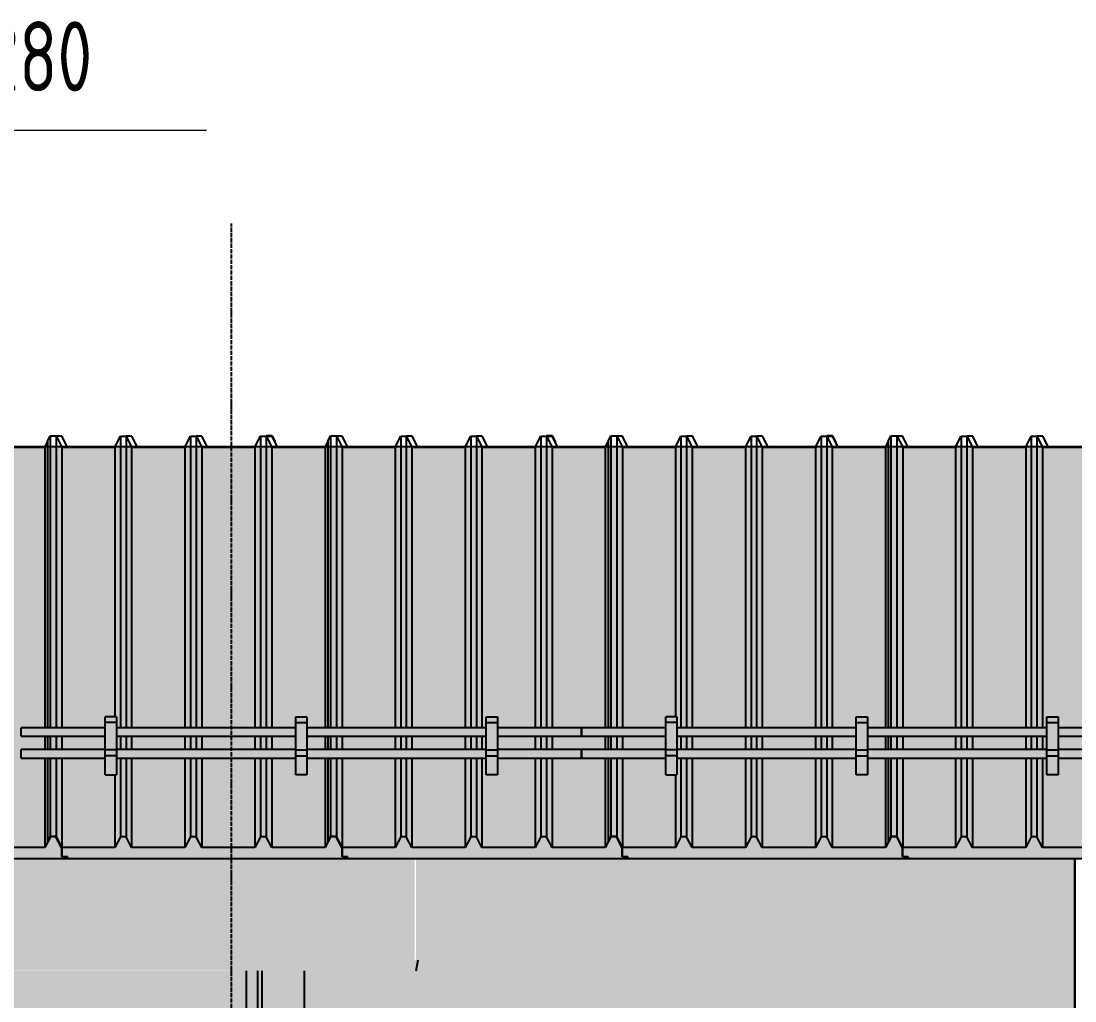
# Model space of a CAD drawing. Header units: millimetres. Extents: x 2162 to 93478, y -2737 to 52379.
# Drawn here: x 50695 to 54455, y 34100 to 37597 of the extents above; entities that cross this region are included whole.
import ezdxf

# ---------------------------------------------------------------- set-up
doc = ezdxf.new("R2010")
doc.units = ezdxf.units.MM
doc.linetypes.add('Штрихпунктир 15 х 2 х 2 мм', pattern=[19, 15, -2, 0, -2])
doc.linetypes.add('Штрихпунктирная', pattern=[30, 25, -2.25, 0.5, -2.25])
doc.layers.add('Axes', color=40, linetype='Штрихпунктирная')
doc.layers.add('Level', color=7, linetype='Continuous', lineweight=9)
doc.styles.add('GOST Common', font='gost.shx', dxfattribs={"width": 0.9, "height": 300})

# ---------------------------------------------------------------- blocks, each defined once
blk = doc.blocks.new('Level 2')
at = {"color": 0}
for p, q in [((-4860, 500), (-3360, 500)), ((-4860, 0), (-4860, 500)), ((-4860, 0), (-5072.1, 212.1)), ((-4860, 0), (-4647.9, 212.1)), ((-6360, 0), (-4360, 0))]:
    blk.add_line(p, q, dxfattribs=at)

msp = doc.modelspace()

# ---------------------------------------------------------------- hatches: boundary and pattern name
at = {"true_color": 0x61993b}
h = msp.add_hatch(color=85, dxfattribs=at)
h.dxf.hatch_style = 1
h.paths.add_polyline_path([(60889.8, 36076.1), (48766.3, 36076.1), (48766.3, 34610.8), (60889.8, 34610.8)])
at = {"true_color": 0xecece7}
h = msp.add_hatch(color=254, dxfattribs=at)
h.dxf.hatch_style = 1
h.paths.add_polyline_path([(54230.5, 33667.6), (54230.5, 31427.7), (54310.5, 31427.7), (54310.5, 33667.6), (54455.4, 33667.6), (54455.4, 34607.7), (51445.5, 34607.7), (51445.5, 33667.6), (51555, 33667.6), (52284.3, 33667.6), (52284.3, 33759.2), (52364.3, 33759.2), (52364.3, 33667.6)])
h.paths.add_polyline_path([(52088.8, 33805.9), (53228.8, 34048.2), (53228.6, 34049.2), (52088.6, 33806.9)], flags=16)
h.paths.add_polyline_path([(53245.4, 33970), (53246.8, 33976.3), (53253.6, 34008.3), (53258.3, 34030.3), (53258.3, 34030.7), (53262.3, 34049.2), (54402.3, 33806.9), (54398.3, 33788.4), (54398.3, 33788), (54393.6, 33766), (54386.8, 33734), (54385.4, 33727.7)], flags=16)
h.paths.add_polyline_path([(48362.6, 34246.7), (48362.6, 34657.6), (48382.6, 34696.7), (48402.6, 34696.7), (48422.6, 34657.6), (48612.6, 34657.6), (48622.4, 34676.7), (48622.4, 34679.1), (48631.9, 34697.7), (48653.4, 34697.7), (48673.9, 34657.6), (48862.6, 34657.6), (48882.6, 34696.7), (48902.6, 34696.7), (48922.6, 34657.6), (49112.6, 34657.6), (49132.6, 34696.7), (49152.6, 34696.7), (49172.6, 34657.6), (49362.6, 34657.6), (49382.6, 34696.7), (49402.6, 34696.7), (49422.6, 34657.6), (49612.6, 34657.6), (49612.6, 34246.7), (49632.6, 34285.8), (49632.6, 34697.7), (49653.4, 34697.7), (49673.9, 34657.6), (49862.6, 34657.6), (49882.6, 34696.7), (49902.6, 34696.7), (49922.6, 34657.6), (50112.6, 34657.6), (50132.6, 34696.7), (50152.6, 34696.7), (50172.6, 34657.6), (50362.6, 34657.6), (50382.6, 34696.7), (50402.6, 34696.7), (50422.6, 34657.6), (50612.6, 34657.6), (50612.6, 34246.7), (50623.4, 34267.8), (50622.4, 34268.3), (50632.6, 34288.3), (50632.6, 34697.7), (50653.4, 34697.7), (50673.9, 34657.6), (50862.6, 34657.6), (50882.6, 34696.7), (50902.6, 34696.7), (50922.6, 34657.6), (51112.6, 34657.6), (51132.6, 34696.7), (51152.6, 34696.7), (51172.6, 34657.6), (51362.6, 34657.6), (51382.6, 34696.7), (51402.6, 34696.7), (51422.6, 34657.6), (51612.6, 34657.6), (51632.6, 34696.7), (51652.6, 34696.7), (51672.6, 34657.6), (51862.6, 34657.6), (51882.6, 34696.7), (51902.6, 34696.7), (51922.6, 34657.6), (52043.9, 34657.6), (52063.9, 34699.2), (52083.9, 34699.2), (52103.9, 34657.6), (52103.9, 34250.6), (52105.9, 34246.7), (51922.6, 34246.7), (51902.6, 34285.8), (51882.6, 34285.8), (51862.6, 34246.7), (51672.6, 34246.7), (51652.6, 34285.8), (51632.6, 34285.8), (51612.6, 34246.7), (51422.6, 34246.7), (51402.6, 34285.8), (51382.6, 34285.8), (51362.6, 34246.7), (51172.6, 34246.7), (51152.6, 34285.8), (51132.6, 34285.8), (51112.6, 34246.7), (50922.6, 34246.7), (50902.6, 34285.8), (50882.6, 34285.8), (50862.6, 34246.7), (50673, 34246.7), (50673.4, 34245.9), (50673.4, 34245.2), (50652.6, 34285.8), (50632.6, 34285.8), (50612.6, 34246.7), (50422.6, 34246.7), (50402.6, 34285.8), (50382.6, 34285.8), (50362.6, 34246.7), (50172.6, 34246.7), (50152.6, 34285.8), (50132.6, 34285.8), (50112.6, 34246.7), (49922.6, 34246.7), (49902.6, 34285.8), (49882.6, 34285.8), (49862.6, 34246.7), (49672.6, 34246.7), (49652.6, 34285.8), (49632.6, 34285.8), (49612.6, 34246.7), (49422.6, 34246.7), (49402.6, 34285.8), (49382.6, 34285.8), (49362.6, 34246.7), (49172.6, 34246.7), (49152.6, 34285.8), (49132.6, 34285.8), (49112.6, 34246.7), (48922.6, 34246.7), (48902.6, 34285.8), (48882.6, 34285.8), (48862.6, 34246.7), (48672.6, 34246.7), (48652.6, 34285.8), (48632.6, 34285.8), (48612.6, 34246.7), (48422.6, 34246.7), (48402.6, 34285.8), (48382.6, 34285.8)])
h.paths.add_polyline_path([(52063.6, 34287.5), (52063.5, 34287.3), (52063.9, 34287.3), (52063.9, 34287.5)], flags=0)
h.paths.add_polyline_path([(52063.1, 34288.3), (52053.7, 34269.8), (52043.9, 34248.2), (52063.9, 34287.3)], flags=16)
at = {"true_color": 0x61993b}
h = msp.add_hatch(color=85, dxfattribs=at)
h.dxf.hatch_style = 1
h.paths.add_polyline_path([(52100, 34607.7), (48364.1, 34607.7), (48364.1, 34208.5), (52100, 34208.5)])
at = {"true_color": 0xecece7}
h = msp.add_hatch(color=254, dxfattribs=at)
h.dxf.hatch_style = 1
h.paths.add_polyline_path([(54455.4, 34607.7), (52103.9, 34607.7), (52103.9, 34250.6), (52105.9, 34246.7), (52112.6, 34246.7), (52104.6, 34207.6), (51705, 34207.6), (51705, 33667.6), (52284.3, 33667.6), (52284.3, 33765.7), (52105.4, 33727.7), (52104.2, 33733.5), (52097.4, 33765.3), (52088.6, 33806.9), (53228.6, 34049.2), (53237.4, 34007.6), (53245.4, 33970), (54385.4, 33727.7), (54386.8, 33734), (54393.6, 33766), (53253.6, 34008.3), (53258.3, 34030.3), (53258.3, 34030.7), (53262.3, 34049.2), (54402.3, 33806.9), (54398.3, 33788.4), (54398.3, 33788), (54393.6, 33766), (54386.8, 33734), (54385.4, 33727.7), (54310.5, 33743.6), (54310.5, 33667.6), (54455.4, 33667.6)])
h.paths.add_polyline_path([(52284.3, 33667.6), (51705, 33667.6), (51705, 32467.6), (51954.5, 32467.6), (51954.5, 32567.7), (51956.3, 32567.7), (51961.3, 32572.7, -0.414214), (51959.5, 32574.5), (51959.5, 32577.7), (52009.5, 32577.7), (52009.5, 32527.7), (52009, 32467.6), (52284.3, 32467.6)])
h.paths.add_polyline_path([(52284.3, 32467.6), (52004.5, 32467.6), (52004.5, 31977.7), (52005.1, 31953.9, 0.416307), (52006.3, 31952.7), (52004.5, 31952.7), (52004.5, 31527.7), (52008.5, 31527.7), (52008.5, 31427.7), (52284.3, 31427.7)])
h.paths.add_polyline_path([(51954.5, 32467.6), (51705, 32467.6), (51705, 31427.7), (51954.5, 31427.7)])
h.paths.add_polyline_path([(54230.5, 33667.6), (52364.3, 33667.6), (52364.3, 32467.6), (52540.5, 32467.6), (52540.5, 33552.7), (53970.5, 33552.7), (53970.5, 32467.6), (54230.5, 32467.6)])
h.paths.add_polyline_path([(54455.4, 33667.6), (54310.5, 33667.6), (54310.5, 32467.6), (54455.4, 32467.6)])
h.paths.add_polyline_path([(54455.4, 32467.6), (54310.5, 32467.6), (54310.5, 31427.7), (54455.4, 31427.7)])
h.paths.add_polyline_path([(54230.5, 32467.6), (53970.5, 32467.6), (53970.5, 31427.7), (54230.5, 31427.7)])
h.paths.add_polyline_path([(52540.5, 32467.6), (52364.3, 32467.6), (52364.3, 31427.7), (52540.5, 31427.7)])
h = msp.add_hatch(color=254, dxfattribs=at)
h.dxf.hatch_style = 1
h.paths.add_polyline_path([(51445.5, 34207.6), (50860.9, 34207.6), (49860.9, 34207.6), (48860.9, 34207.6), (48568, 34207.6), (48568, 33667.6), (49490.1, 33667.6), (49490.1, 33667.7), (50390.1, 33667.7), (51445.5, 33667.6)])
h.paths.add_polyline_path([(51500, 34207.6), (51445.5, 34207.6), (51445.5, 33667.6), (51500, 33667.6)])
h.paths.add_polyline_path([(51445.5, 33667.6), (50390.1, 33667.6), (50390.1, 32467.6), (51445.5, 32467.6)])
h.paths.add_polyline_path([(51500, 33667.6), (51445.5, 33667.6), (51445.5, 32467.6), (51500, 32467.6)])
h.paths.add_polyline_path([(49490.1, 33667.6), (48631.6, 33667.6), (48568, 33667.6), (48568, 32467.6), (49490.1, 32467.6)])
h.paths.add_polyline_path([(51445.5, 32467.6), (48568, 32467.6), (48568, 31427.7), (51445.5, 31427.7)])
h.paths.add_polyline_path([(51500, 32467.6), (51445.5, 32467.6), (51445.5, 31427.7), (51500, 31427.7)])
h.paths.add_polyline_path([(51500, 31427.7), (51445.5, 31427.7), (51445.5, 31267.7), (51500, 31267.7)])
h.paths.add_polyline_path([(51445.5, 31427.7), (48568, 31427.7), (48568, 31267.7), (51445.5, 31267.7)])
at = {"true_color": 0x61993b}
h = msp.add_hatch(color=85, dxfattribs=at)
h.dxf.hatch_style = 1
h.paths.add_polyline_path([(51705, 34207.7), (51500, 34207.7), (51500, 31267.7), (51705, 31267.7)])

# ---------------------------------------------------------------- linework, layer by layer
for p, q in [((50789.6, 36097.8), (50799, 36116.3)), ((50789.6, 36097.8), (50789.6, 35074.5)), ((50799, 36116.3), (50820.5, 36116.3)), ((50799, 36116.3), (50799, 35074.5)), ((50820.5, 36116.3), (50841, 36076.2)), ((50820.5, 36116.3), (50820.5, 35074.5)), ((50840.8, 36115.4), (50821, 36115.4)), ((50860.8, 36076.2), (50840.8, 36115.4)), ((51029.8, 36076.2), (51049.8, 36115.4)), ((51049.8, 36115.4), (51069.8, 36115.4)), ((51049.8, 36115.4), (51049.8, 35074.8)), ((51069.8, 36115.4), (51089.8, 36076.2)), ((51069.8, 36115.4), (51069.8, 35074.8)), ((51090.8, 36115.4), (51070.8, 36115.4)), ((51110.8, 36076.2), (51090.8, 36115.4)), ((51279.8, 36076.2), (51299.8, 36115.4)), ((51299.8, 36115.4), (51319.8, 36115.4)), ((51299.8, 36115.4), (51299.8, 35074.5)), ((51319.8, 36115.4), (51339.8, 36076.2)), ((51319.8, 36115.4), (51319.8, 35074.5)), ((51340.8, 36115.4), (51320.8, 36115.4)), ((51360.8, 36076.2), (51340.8, 36115.4)), ((51529.8, 36076.2), (51549.8, 36115.4)), ((51549.8, 36115.4), (51569.8, 36115.4)), ((51549.8, 36115.4), (51549.8, 35074.7)), ((51569.8, 36115.4), (51589.8, 36076.2)), ((51569.8, 36115.4), (51569.8, 35074.7)), ((51591.5, 36116.3), (51570, 36116.3)), ((51570.5, 36115.6), (51591, 36115.6)), ((51590.8, 36115.4), (51570.8, 36115.4)), ((51610.8, 36076.2), (51590.8, 36115.4)), ((51591, 36115.6), (51600.3, 36097.5)), ((51601, 36097.8), (51591.5, 36116.3)), ((51600.3, 36097.5), (51601, 36097.8)), ((51601, 36097.8), (51601, 36095.4)), ((51789.6, 36097.8), (51799, 36116.3)), ((51789.6, 36097.8), (51789.6, 35074.8)), ((51799, 36116.3), (51820.5, 36116.3)), ((51799, 36116.3), (51799, 35074.8)), ((51820.5, 36116.3), (51841, 36076.2)), ((51820.5, 36116.3), (51820.5, 35074.8)), ((51840.8, 36115.4), (51821, 36115.4)), ((51860.8, 36076.2), (51840.8, 36115.4)), ((52029.8, 36076.2), (52049.8, 36115.4)), ((52049.8, 36115.4), (52069.8, 36115.4)), ((52049.8, 36115.4), (52049.8, 35074.5)), ((52069.8, 36115.4), (52089.8, 36076.2)), ((52069.8, 36115.4), (52069.8, 35074.5)), ((52090.8, 36115.4), (52070.8, 36115.4)), ((52110.8, 36076.2), (52090.8, 36115.4)), ((52279.8, 36076.2), (52299.8, 36115.4)), ((52299.8, 36115.4), (52319.8, 36115.4)), ((52299.8, 36115.4), (52299.8, 35074.8)), ((52319.8, 36115.4), (52339.8, 36076.2)), ((52319.8, 36115.4), (52319.8, 35074.8)), ((52340.8, 36115.4), (52320.8, 36115.4)), ((52360.8, 36076.2), (52340.8, 36115.4)), ((52529.8, 36076.2), (52549.8, 36115.4)), ((52549.8, 36115.4), (52569.8, 36115.4)), ((52549.8, 36115.4), (52549.8, 35074.5)), ((52569.8, 36115.4), (52589.8, 36076.2)), ((52569.8, 36115.4), (52569.8, 35074.5)), ((52591.5, 36116.3), (52570, 36116.3)), ((52570.5, 36115.6), (52591, 36115.6)), ((52590.8, 36115.4), (52570.8, 36115.4)), ((52610.8, 36076.2), (52590.8, 36115.4)), ((52591, 36115.6), (52600.3, 36097.5)), ((52601, 36097.8), (52591.5, 36116.3)), ((52600.3, 36097.5), (52601, 36097.8)), ((52601, 36097.8), (52601, 36095.4)), ((52789.6, 36097.8), (52799, 36116.3)), ((52789.6, 36097.8), (52789.6, 35074.5)), ((52799, 36116.3), (52820.5, 36116.3)), ((52799, 36116.3), (52799, 35074.5)), ((52820.5, 36116.3), (52841, 36076.2)), ((52820.5, 36116.3), (52820.5, 35074.5)), ((52840.8, 36115.4), (52821, 36115.4)), ((52860.8, 36076.2), (52840.8, 36115.4)), ((53029.8, 36076.2), (53049.8, 36115.4)), ((53049.8, 36115.4), (53069.8, 36115.4)), ((53049.8, 36115.4), (53049.8, 35074.8)), ((53069.8, 36115.4), (53089.8, 36076.2)), ((53069.8, 36115.4), (53069.8, 35074.8)), ((53090.8, 36115.4), (53070.8, 36115.4)), ((53110.8, 36076.2), (53090.8, 36115.4)), ((53279.8, 36076.2), (53299.8, 36115.4)), ((53299.8, 36115.4), (53319.8, 36115.4)), ((53299.8, 36115.4), (53299.8, 35074.5)), ((53319.8, 36115.4), (53339.8, 36076.2)), ((53319.8, 36115.4), (53319.8, 35074.5)), ((53340.8, 36115.4), (53320.8, 36115.4)), ((53360.8, 36076.2), (53340.8, 36115.4)), ((53529.8, 36076.2), (53549.8, 36115.4)), ((53549.8, 36115.4), (53569.8, 36115.4)), ((53549.8, 36115.4), (53549.8, 35074.7)), ((53569.8, 36115.4), (53589.8, 36076.2)), ((53569.8, 36115.4), (53569.8, 35074.7)), ((53591.5, 36116.3), (53570, 36116.3)), ((53570.5, 36115.6), (53591, 36115.6)), ((53590.8, 36115.4), (53570.8, 36115.4)), ((53610.8, 36076.2), (53590.8, 36115.4)), ((53591, 36115.6), (53600.3, 36097.5)), ((53601, 36097.8), (53591.5, 36116.3)), ((53600.3, 36097.5), (53601, 36097.8)), ((53601, 36097.8), (53601, 36095.4)), ((53789.6, 36097.8), (53799, 36116.3)), ((53789.6, 36097.8), (53789.6, 35074.8)), ((53799, 36116.3), (53820.5, 36116.3)), ((53799, 36116.3), (53799, 35074.8)), ((53820.5, 36116.3), (53841, 36076.2)), ((53820.5, 36116.3), (53820.5, 35074.8)), ((53840.8, 36115.4), (53821, 36115.4)), ((53860.8, 36076.2), (53840.8, 36115.4)), ((54029.8, 36076.2), (54049.8, 36115.4)), ((54049.8, 36115.4), (54069.8, 36115.4)), ((54049.8, 36115.4), (54049.8, 35074.5)), ((54069.8, 36115.4), (54089.8, 36076.2)), ((54069.8, 36115.4), (54069.8, 35074.5)), ((54090.8, 36115.4), (54070.8, 36115.4)), ((54110.8, 36076.2), (54090.8, 36115.4)), ((54279.8, 36076.2), (54299.8, 36115.4)), ((54299.8, 36115.4), (54319.8, 36115.4)), ((54299.8, 36115.4), (54299.8, 35074.8)), ((54319.8, 36115.4), (54339.8, 36076.2)), ((54319.8, 36115.4), (54319.8, 35074.8)), ((54340.8, 36115.4), (54320.8, 36115.4)), ((54360.8, 36076.2), (54340.8, 36115.4)), ((57150.9, 36077.7), (50450.9, 36077.7)), ((50589.8, 36076.2), (50779.8, 36076.2)), ((50779.8, 36076.2), (50789.6, 36095.4)), ((50779.8, 36076.2), (50779.8, 35074.5)), ((50841, 36076.2), (51029.8, 36076.2)), ((50841, 36076.2), (50841, 35074.5)), ((51029.8, 36076.2), (51029.8, 35114.2)), ((51089.8, 36076.2), (51279.8, 36076.2)), ((51089.8, 36076.2), (51089.8, 35074.8)), ((51279.8, 36076.2), (51279.8, 35074.5)), ((51339.8, 36076.2), (51529.8, 36076.2)), ((51339.8, 36076.2), (51339.8, 35074.5)), ((51529.8, 36076.2), (51529.8, 35074.7)), ((51589.8, 36076.2), (51779.8, 36076.2)), ((51589.8, 36076.2), (51589.8, 35074.8)), ((51779.8, 36076.2), (51789.6, 36095.4)), ((51779.8, 36076.2), (51779.8, 35074.8)), ((51841, 36076.2), (52029.8, 36076.2)), ((51841, 36076.2), (51841, 35074.8)), ((52029.8, 36076.2), (52029.8, 35074.5)), ((52089.8, 36076.2), (52279.8, 36076.2)), ((52089.8, 36076.2), (52089.8, 35074.5)), ((52279.8, 36076.2), (52279.8, 35074.8)), ((52339.8, 36076.2), (52529.8, 36076.2)), ((52339.8, 36076.2), (52339.8, 35074.8)), ((52529.8, 36076.2), (52529.8, 35074.5)), ((52589.8, 36076.2), (52779.8, 36076.2)), ((52589.8, 36076.2), (52589.8, 35074.5)), ((52779.8, 36076.2), (52789.6, 36095.4)), ((52779.8, 36076.2), (52779.8, 35074.5)), ((52841, 36076.2), (53029.8, 36076.2)), ((52841, 36076.2), (52841, 35074.5)), ((53029.8, 36076.2), (53029.8, 35114.2)), ((53089.8, 36076.2), (53279.8, 36076.2)), ((53089.8, 36076.2), (53089.8, 35074.8)), ((53279.8, 36076.2), (53279.8, 35074.5)), ((53339.8, 36076.2), (53529.8, 36076.2)), ((53339.8, 36076.2), (53339.8, 35074.5)), ((53529.8, 36076.2), (53529.8, 35074.7)), ((53589.8, 36076.2), (53779.8, 36076.2)), ((53589.8, 36076.2), (53589.8, 35074.8)), ((53779.8, 36076.2), (53789.6, 36095.4)), ((53779.8, 36076.2), (53779.8, 35074.8)), ((53841, 36076.2), (54029.8, 36076.2)), ((53841, 36076.2), (53841, 35074.8)), ((54029.8, 36076.2), (54029.8, 35074.5)), ((54089.8, 36076.2), (54279.8, 36076.2)), ((54089.8, 36076.2), (54089.8, 35074.5)), ((54279.8, 36076.2), (54279.8, 35074.8)), ((54339.8, 36076.2), (54529.8, 36076.2)), ((54339.8, 36076.2), (54339.8, 35074.8)), ((51035.3, 35093.4), (50995.3, 35093.4)), ((51675.3, 35093.4), (51715.3, 35093.4)), ((52355.3, 35093.4), (52395.3, 35093.4)), ((53035.3, 35093.4), (52995.3, 35093.4)), ((53675.3, 35093.4), (53715.3, 35093.4)), ((54355.3, 35093.4), (54395.3, 35093.4)), ((50695.3, 35074.8), (50695.3, 35074.8)), ((50779.8, 35044.8), (50779.8, 34996.2)), ((50789.6, 35044.8), (50789.6, 34996.2)), ((50799, 35044.8), (50799, 34996.2)), ((50820.5, 35044.8), (50820.5, 34996.2)), ((50841, 35044.8), (50841, 34996.2)), ((51049.8, 35044.9), (51049.8, 34996.5)), ((51069.8, 35044.9), (51069.8, 34996.5)), ((51089.8, 35044.9), (51089.8, 34996.5)), ((51279.8, 35044.8), (51279.8, 34996.2)), ((51299.8, 35044.8), (51299.8, 34996.2)), ((51319.8, 35044.8), (51319.8, 34996.2)), ((51339.8, 35044.8), (51339.8, 34996.2)), ((51529.8, 35044.8), (51529.8, 34996.5)), ((51549.8, 35044.8), (51549.8, 34996.5)), ((51569.8, 35044.8), (51569.8, 34996.5)), ((51589.8, 35044.8), (51589.8, 34996.5)), ((51779.8, 35044.9), (51779.8, 34996.5)), ((51789.6, 35044.9), (51789.6, 34996.5)), ((51799, 35044.9), (51799, 34996.5)), ((51820.5, 35045), (51820.5, 34996.5)), ((51841, 35045), (51841, 34996.5)), ((52029.8, 35044.8), (52029.8, 34996.2)), ((52049.8, 35044.8), (52049.8, 34996.2)), ((52069.8, 35044.8), (52069.8, 34996.2)), ((52089.8, 35044.8), (52089.8, 34996.2)), ((52279.8, 35044.8), (52279.8, 34996.5)), ((52299.8, 35044.8), (52299.8, 34996.5)), ((52319.8, 35044.8), (52319.8, 34996.5)), ((52339.8, 35044.8), (52339.8, 34996.5)), ((52529.8, 35044.8), (52529.8, 34996.2)), ((52549.8, 35044.8), (52549.8, 34996.2)), ((52569.8, 35044.8), (52569.8, 34996.2)), ((52589.8, 35044.8), (52589.8, 34996.2)), ((52695.3, 35074.8), (52695.3, 35074.8)), ((52695.3, 35074.8), (52695.3, 35074.8)), ((52779.8, 35044.8), (52779.8, 34996.2)), ((52789.6, 35044.8), (52789.6, 34996.2)), ((52799, 35044.8), (52799, 34996.2)), ((52820.5, 35044.8), (52820.5, 34996.2)), ((52841, 35044.8), (52841, 34996.2)), ((53049.8, 35044.9), (53049.8, 34996.5)), ((53069.8, 35044.9), (53069.8, 34996.5)), ((53089.8, 35044.9), (53089.8, 34996.5)), ((53279.8, 35044.8), (53279.8, 34996.2)), ((53299.8, 35044.8), (53299.8, 34996.2)), ((53319.8, 35044.8), (53319.8, 34996.2)), ((53339.8, 35044.8), (53339.8, 34996.2)), ((53529.8, 35044.8), (53529.8, 34996.5)), ((53549.8, 35044.8), (53549.8, 34996.5)), ((53569.8, 35044.8), (53569.8, 34996.5)), ((53589.8, 35044.8), (53589.8, 34996.5)), ((53779.8, 35044.9), (53779.8, 34996.5)), ((53789.6, 35044.9), (53789.6, 34996.5)), ((53799, 35044.9), (53799, 34996.5)), ((53820.5, 35045), (53820.5, 34996.5)), ((53841, 35045), (53841, 34996.5)), ((54029.8, 35044.8), (54029.8, 34996.2)), ((54049.8, 35044.8), (54049.8, 34996.2)), ((54069.8, 35044.8), (54069.8, 34996.2)), ((54089.8, 35044.8), (54089.8, 34996.2)), ((54279.8, 35044.8), (54279.8, 34996.5)), ((54299.8, 35044.8), (54299.8, 34996.5)), ((54319.8, 35044.8), (54319.8, 34996.5)), ((54339.8, 35044.8), (54339.8, 34996.5)), ((50695.3, 34996.6), (50695.3, 34996.5)), ((51035.3, 34995.6), (50995.3, 34995.6)), ((51035.3, 34974.8), (50995.3, 34974.8)), ((51675.3, 34995.6), (51715.3, 34995.6)), ((51675.3, 34974.8), (51715.3, 34974.8)), ((52355.3, 34995.6), (52395.3, 34995.6)), ((52355.3, 34974.8), (52395.3, 34974.8)), ((52695.3, 34996.5), (52695.3, 34996.6)), ((52695.3, 34996.6), (52695.3, 34996.5)), ((53035.3, 34995.6), (52995.3, 34995.6)), ((53035.3, 34974.8), (52995.3, 34974.8)), ((53675.3, 34995.6), (53715.3, 34995.6)), ((53675.3, 34974.8), (53715.3, 34974.8)), ((54355.3, 34995.6), (54395.3, 34995.6)), ((54355.3, 34974.8), (54395.3, 34974.8)), ((50779.8, 34966.8), (50779.8, 34646.8)), ((50789.6, 34966.8), (50789.6, 34668.4)), ((50799, 34966.6), (50799, 34686.9)), ((50820.5, 34966.6), (50820.5, 34686.9)), ((50841, 34966.6), (50841, 34646.8)), ((51049.8, 34966.6), (51049.8, 34685.9)), ((51069.8, 34966.6), (51069.8, 34685.9)), ((51089.8, 34966.6), (51089.8, 34646.8)), ((51279.8, 34966.6), (51279.8, 34646.8)), ((51299.8, 34966.6), (51299.8, 34685.9)), ((51319.8, 34966.6), (51319.8, 34685.9)), ((51339.8, 34966.6), (51339.8, 34646.8)), ((51529.8, 34966.6), (51529.8, 34646.8)), ((51549.8, 34966.6), (51549.8, 34685.9)), ((51569.8, 34966.6), (51569.8, 34685.9)), ((51589.8, 34966.6), (51589.8, 34646.8)), ((51779.8, 34966.7), (51779.8, 34646.8)), ((51789.6, 34966.7), (51789.6, 34668.4)), ((51799, 34966.7), (51799, 34686.9)), ((51820.5, 34966.7), (51820.5, 34686.9)), ((51841, 34966.7), (51841, 34646.8)), ((52029.8, 34966.6), (52029.8, 34646.8)), ((52049.8, 34966.6), (52049.8, 34685.9)), ((52069.8, 34966.6), (52069.8, 34685.9)), ((52089.8, 34966.6), (52089.8, 34646.8)), ((52279.8, 34966.6), (52279.8, 34646.8)), ((52299.8, 34966.6), (52299.8, 34685.9)), ((52319.8, 34966.6), (52319.8, 34685.9)), ((52339.8, 34966.6), (52339.8, 34646.8)), ((52529.8, 34966.6), (52529.8, 34646.8)), ((52549.8, 34966.6), (52549.8, 34685.9)), ((52569.8, 34966.6), (52569.8, 34685.9)), ((52589.8, 34966.6), (52589.8, 34646.8)), ((52779.8, 34966.8), (52779.8, 34646.8)), ((52789.6, 34966.8), (52789.6, 34668.4)), ((52799, 34966.6), (52799, 34686.9)), ((52820.5, 34966.6), (52820.5, 34686.9)), ((52841, 34966.6), (52841, 34646.8)), ((53049.8, 34966.6), (53049.8, 34685.9)), ((53069.8, 34966.6), (53069.8, 34685.9)), ((53089.8, 34966.6), (53089.8, 34646.8)), ((53279.8, 34966.6), (53279.8, 34646.8)), ((53299.8, 34966.6), (53299.8, 34685.9)), ((53319.8, 34966.6), (53319.8, 34685.9)), ((53339.8, 34966.6), (53339.8, 34646.8)), ((53529.8, 34966.6), (53529.8, 34646.8)), ((53549.8, 34966.6), (53549.8, 34685.9)), ((53569.8, 34966.6), (53569.8, 34685.9)), ((53589.8, 34966.6), (53589.8, 34646.8)), ((53779.8, 34966.7), (53779.8, 34646.8)), ((53789.6, 34966.7), (53789.6, 34668.4)), ((53799, 34966.7), (53799, 34686.9)), ((53820.5, 34966.7), (53820.5, 34686.9)), ((53841, 34966.7), (53841, 34646.8)), ((54029.8, 34966.6), (54029.8, 34646.8)), ((54049.8, 34966.6), (54049.8, 34685.9)), ((54069.8, 34966.6), (54069.8, 34685.9)), ((54089.8, 34966.6), (54089.8, 34646.8)), ((54279.8, 34966.6), (54279.8, 34646.8)), ((54299.8, 34966.6), (54299.8, 34685.9)), ((54319.8, 34966.6), (54319.8, 34685.9)), ((54339.8, 34966.6), (54339.8, 34646.8)), ((51029.8, 34906.4), (51029.8, 34646.8)), ((53029.8, 34906.4), (53029.8, 34646.8)), ((50799.8, 34685.9), (50779.8, 34646.8)), ((50799, 34686.9), (50789.6, 34668.4)), ((50790.3, 34668), (50799.5, 34686.1)), ((50820.5, 34686.9), (50799, 34686.9)), ((50799.5, 34686.1), (50820, 34686.1)), ((50819.8, 34685.9), (50799.8, 34685.9)), ((50840.5, 34645.3), (50819.8, 34685.9)), ((50820, 34686.1), (50840.5, 34646)), ((50841, 34646.8), (50820.5, 34686.9)), ((51049.8, 34685.9), (51029.8, 34646.8)), ((51069.8, 34685.9), (51049.8, 34685.9)), ((51089.8, 34646.8), (51069.8, 34685.9)), ((51299.8, 34685.9), (51279.8, 34646.8)), ((51319.8, 34685.9), (51299.8, 34685.9)), ((51339.8, 34646.8), (51319.8, 34685.9)), ((51549.8, 34685.9), (51529.8, 34646.8)), ((51569.8, 34685.9), (51549.8, 34685.9)), ((51589.8, 34646.8), (51569.8, 34685.9)), ((51799.8, 34685.9), (51779.8, 34646.8)), ((51799, 34686.9), (51789.6, 34668.4)), ((51790.3, 34668), (51799.5, 34686.1)), ((51820.5, 34686.9), (51799, 34686.9)), ((51799.5, 34686.1), (51820, 34686.1)), ((51819.8, 34685.9), (51799.8, 34685.9)), ((51840.5, 34645.3), (51819.8, 34685.9)), ((51820, 34686.1), (51840.5, 34646)), ((51841, 34646.8), (51820.5, 34686.9)), ((52049.8, 34685.9), (52029.8, 34646.8)), ((52069.8, 34685.9), (52049.8, 34685.9)), ((52089.8, 34646.8), (52069.8, 34685.9)), ((52299.8, 34685.9), (52279.8, 34646.8)), ((52319.8, 34685.9), (52299.8, 34685.9)), ((52339.8, 34646.8), (52319.8, 34685.9)), ((52549.8, 34685.9), (52529.8, 34646.8)), ((52569.8, 34685.9), (52549.8, 34685.9)), ((52589.8, 34646.8), (52569.8, 34685.9)), ((52799.8, 34685.9), (52779.8, 34646.8)), ((52799, 34686.9), (52789.6, 34668.4)), ((52790.3, 34668), (52799.5, 34686.1)), ((52820.5, 34686.9), (52799, 34686.9)), ((52799.5, 34686.1), (52820, 34686.1)), ((52819.8, 34685.9), (52799.8, 34685.9)), ((52840.5, 34645.3), (52819.8, 34685.9)), ((52820, 34686.1), (52840.5, 34646)), ((52841, 34646.8), (52820.5, 34686.9)), ((53049.8, 34685.9), (53029.8, 34646.8)), ((53069.8, 34685.9), (53049.8, 34685.9)), ((53089.8, 34646.8), (53069.8, 34685.9)), ((53299.8, 34685.9), (53279.8, 34646.8)), ((53319.8, 34685.9), (53299.8, 34685.9)), ((53339.8, 34646.8), (53319.8, 34685.9)), ((53549.8, 34685.9), (53529.8, 34646.8)), ((53569.8, 34685.9), (53549.8, 34685.9)), ((53589.8, 34646.8), (53569.8, 34685.9)), ((53799.8, 34685.9), (53779.8, 34646.8)), ((53799, 34686.9), (53789.6, 34668.4)), ((53790.3, 34668), (53799.5, 34686.1)), ((53820.5, 34686.9), (53799, 34686.9)), ((53799.5, 34686.1), (53820, 34686.1)), ((53819.8, 34685.9), (53799.8, 34685.9)), ((53840.5, 34645.3), (53819.8, 34685.9)), ((53820, 34686.1), (53840.5, 34646)), ((53841, 34646.8), (53820.5, 34686.9)), ((54049.8, 34685.9), (54029.8, 34646.8)), ((54069.8, 34685.9), (54049.8, 34685.9)), ((54089.8, 34646.8), (54069.8, 34685.9)), ((54299.8, 34685.9), (54279.8, 34646.8)), ((54319.8, 34685.9), (54299.8, 34685.9)), ((54339.8, 34646.8), (54319.8, 34685.9)), ((50779.8, 34646.8), (50589.8, 34646.8)), ((50789.6, 34668.4), (50790.3, 34668)), ((50840.5, 34613.5), (50840.5, 34645.3)), ((50840.5, 34645.3), (50840.5, 34614)), ((51029.8, 34646.8), (50841, 34646.8)), ((51279.8, 34646.8), (51089.8, 34646.8)), ((51529.8, 34646.8), (51339.8, 34646.8)), ((51779.8, 34646.8), (51589.8, 34646.8)), ((51789.6, 34668.4), (51790.3, 34668)), ((51840.5, 34613.5), (51840.5, 34645.3)), ((51840.5, 34645.3), (51840.5, 34614)), ((52029.8, 34646.8), (51841, 34646.8)), ((52279.8, 34646.8), (52089.8, 34646.8)), ((52529.8, 34646.8), (52339.8, 34646.8)), ((52779.8, 34646.8), (52589.8, 34646.8)), ((52789.6, 34668.4), (52790.3, 34668)), ((52840.5, 34613.5), (52840.5, 34645.3)), ((52840.5, 34645.3), (52840.5, 34614)), ((53029.8, 34646.8), (52841, 34646.8)), ((53279.8, 34646.8), (53089.8, 34646.8)), ((53529.8, 34646.8), (53339.8, 34646.8)), ((53779.8, 34646.8), (53589.8, 34646.8)), ((53789.6, 34668.4), (53790.3, 34668)), ((53840.5, 34613.5), (53840.5, 34645.3)), ((53840.5, 34645.3), (53840.5, 34614)), ((54029.8, 34646.8), (53841, 34646.8)), ((54279.8, 34646.8), (54089.8, 34646.8)), ((54529.8, 34646.8), (54339.8, 34646.8)), ((49860.5, 34607.7), (50860.5, 34607.7)), ((50840.5, 34614), (50860.5, 34614)), ((50860.5, 34613.5), (50840.5, 34613.5)), ((50860.5, 34607.7), (50860.5, 34613.5)), ((50860.5, 34613.5), (50860.5, 34607.7)), ((50860.5, 34607.7), (51860.5, 34607.7)), ((51840.5, 34614), (51860.5, 34614)), ((51860.5, 34613.5), (51840.5, 34613.5)), ((51860.5, 34607.7), (51860.5, 34613.5)), ((51860.5, 34613.5), (51860.5, 34607.7)), ((51860.5, 34607.7), (52860.5, 34607.7)), ((52840.5, 34614), (52860.5, 34614)), ((52860.5, 34613.5), (52840.5, 34613.5)), ((52860.5, 34607.7), (52860.5, 34613.5)), ((52860.5, 34613.5), (52860.5, 34607.7)), ((52860.5, 34607.7), (53860.5, 34607.7)), ((53840.5, 34614), (53860.5, 34614)), ((53860.5, 34613.5), (53840.5, 34613.5)), ((53860.5, 34607.7), (53860.5, 34613.5)), ((53860.5, 34613.5), (53860.5, 34607.7)), ((53860.5, 34607.7), (54860.5, 34607.7)), ((54455.4, 34607.7), (54455.4, 33667.6)), ((54455.4, 33667.6), (54455.4, 34607.7)), ((52104.6, 34207.6), (52112.6, 34246.7)), ((51500, 31267.6), (51500, 34207.6)), ((51540, 31267.6), (51540, 34207.6)), ((51555, 31267.6), (51555, 34207.6)), ((51705, 34207.6), (51705, 31267.6))]:
    msp.add_line(p, q)
at = {"color": 0}
for p, q in [((50995.3, 35093.4), (50995.3, 35114.2)), ((51035.3, 35114.2), (50995.3, 35114.2)), ((50995.3, 34995.6), (50995.3, 35093.4)), ((51035.3, 35114.2), (51035.3, 35093.4)), ((51035.3, 35093.4), (51035.3, 34995.6)), ((51675.3, 35093.4), (51675.3, 35114.2)), ((51675.3, 35114.2), (51715.3, 35114.2)), ((51675.3, 34995.6), (51675.3, 35093.4)), ((51715.3, 35114.2), (51715.3, 35093.4)), ((51715.3, 35093.4), (51715.3, 34995.6)), ((52355.3, 35093.4), (52355.3, 35114.2)), ((52355.3, 35114.2), (52395.3, 35114.2)), ((52355.3, 34995.6), (52355.3, 35093.4)), ((52395.3, 35114.2), (52395.3, 35093.4)), ((52395.3, 35093.4), (52395.3, 34995.6)), ((52995.3, 35093.4), (52995.3, 35114.2)), ((53035.3, 35114.2), (52995.3, 35114.2)), ((52995.3, 34995.6), (52995.3, 35093.4)), ((53035.3, 35114.2), (53035.3, 35093.4)), ((53035.3, 35093.4), (53035.3, 34995.6)), ((53675.3, 35093.4), (53675.3, 35114.2)), ((53675.3, 35114.2), (53715.3, 35114.2)), ((53675.3, 34995.6), (53675.3, 35093.4)), ((53715.3, 35114.2), (53715.3, 35093.4)), ((53715.3, 35093.4), (53715.3, 34995.6)), ((54355.3, 35093.4), (54355.3, 35114.2)), ((54355.3, 35114.2), (54395.3, 35114.2)), ((54355.3, 34995.6), (54355.3, 35093.4)), ((54395.3, 35114.2), (54395.3, 35093.4)), ((54395.3, 35093.4), (54395.3, 34995.6)), ((50995.3, 35074.8), (50695.3, 35074.8)), ((50695.3, 35056.7), (50695.3, 35074.8)), ((50695.3, 35044.8), (50695.3, 35056.7)), ((50695.3, 35044.8), (50995.3, 35044.8)), ((51675.3, 35074.8), (51035.3, 35074.8)), ((51035.3, 35044.8), (51675.3, 35044.8)), ((52355.3, 35074.8), (51715.3, 35074.8)), ((51715.3, 35044.8), (52355.3, 35044.8)), ((52695.3, 35074.8), (52395.3, 35074.8)), ((52395.3, 35044.8), (52695.3, 35044.8)), ((52695.3, 35074.8), (52695.3, 35056.7)), ((52995.3, 35074.8), (52695.3, 35074.8)), ((52695.3, 35056.7), (52695.3, 35074.8)), ((52695.3, 35056.7), (52695.3, 35044.8)), ((52695.3, 35044.8), (52695.3, 35056.7)), ((52695.3, 35044.8), (52995.3, 35044.8)), ((53675.3, 35074.8), (53035.3, 35074.8)), ((53035.3, 35044.8), (53675.3, 35044.8)), ((54355.3, 35074.8), (53715.3, 35074.8)), ((53715.3, 35044.8), (54355.3, 35044.8)), ((54695.3, 35074.8), (54395.3, 35074.8)), ((54395.3, 35044.8), (54695.3, 35044.8)), ((50995.3, 34996.6), (50695.3, 34996.6)), ((50695.3, 34978.4), (50695.3, 34996.6)), ((50695.3, 34966.6), (50695.3, 34978.4)), ((50995.3, 34974.8), (50995.3, 34995.6)), ((50995.3, 34906.4), (50995.3, 34974.8)), ((51675.3, 34996.6), (51035.3, 34996.6)), ((51035.3, 34995.6), (51035.3, 34974.8)), ((51035.3, 34974.8), (51035.3, 34906.4)), ((51675.3, 34974.8), (51675.3, 34995.6)), ((51675.3, 34906.4), (51675.3, 34974.8)), ((52355.3, 34996.6), (51715.3, 34996.6)), ((51715.3, 34995.6), (51715.3, 34974.8)), ((51715.3, 34974.8), (51715.3, 34906.4)), ((52355.3, 34974.8), (52355.3, 34995.6)), ((52355.3, 34906.4), (52355.3, 34974.8)), ((52695.3, 34996.6), (52395.3, 34996.6)), ((52395.3, 34995.6), (52395.3, 34974.8)), ((52395.3, 34974.8), (52395.3, 34906.4)), ((52695.3, 34996.6), (52695.3, 34978.4)), ((52995.3, 34996.6), (52695.3, 34996.6)), ((52695.3, 34978.4), (52695.3, 34996.6)), ((52695.3, 34978.4), (52695.3, 34966.6)), ((52695.3, 34966.6), (52695.3, 34978.4)), ((52995.3, 34974.8), (52995.3, 34995.6)), ((52995.3, 34906.4), (52995.3, 34974.8)), ((53675.3, 34996.6), (53035.3, 34996.6)), ((53035.3, 34995.6), (53035.3, 34974.8)), ((53035.3, 34974.8), (53035.3, 34906.4)), ((53675.3, 34974.8), (53675.3, 34995.6)), ((53675.3, 34906.4), (53675.3, 34974.8)), ((54355.3, 34996.6), (53715.3, 34996.6)), ((53715.3, 34995.6), (53715.3, 34974.8)), ((53715.3, 34974.8), (53715.3, 34906.4)), ((54355.3, 34974.8), (54355.3, 34995.6)), ((54355.3, 34906.4), (54355.3, 34974.8)), ((54695.3, 34996.6), (54395.3, 34996.6)), ((54395.3, 34995.6), (54395.3, 34974.8)), ((54395.3, 34974.8), (54395.3, 34906.4)), ((50695.3, 34966.6), (50995.3, 34966.6)), ((51035.3, 34966.6), (51675.3, 34966.6)), ((51715.3, 34966.6), (52355.3, 34966.6)), ((52395.3, 34966.6), (52695.3, 34966.6)), ((52695.3, 34966.6), (52995.3, 34966.6)), ((53035.3, 34966.6), (53675.3, 34966.6)), ((53715.3, 34966.6), (54355.3, 34966.6)), ((54395.3, 34966.6), (54695.3, 34966.6)), ((50995.3, 34906.4), (51035.3, 34906.4)), ((51715.3, 34906.4), (51675.3, 34906.4)), ((52395.3, 34906.4), (52355.3, 34906.4)), ((52995.3, 34906.4), (53035.3, 34906.4)), ((53715.3, 34906.4), (53675.3, 34906.4)), ((54395.3, 34906.4), (54355.3, 34906.4))]:
    msp.add_line(p, q, dxfattribs=at)
at = {"layer": 'Axes', "linetype": 'Штрихпунктир 15 х 2 х 2 мм'}
msp.add_line((51445.5, 28058.5), (51445.5, 36874.2), dxfattribs=at)
at = {"layer": 'Level', "linetype": 'Штрихпунктир 15 х 2 х 2 мм'}
for p, q in [((53025.2, 36077.7), (62852.7, 36077.7)), ((9494.9, 34607.7), (61138.6, 34607.7))]:
    msp.add_line(p, q, dxfattribs=at)

# ---------------------------------------------------------------- block references
at = {"layer": 'Level'}
msp.add_blockref('Level 2', (54717.3, 36707.7), dxfattribs=at)

# ---------------------------------------------------------------- texts
at = {"layer": 'Level', "insert": (50247.1, 37595.7), "char_height": 250, "width": 1186.497, "attachment_point": 1, "style": 'GOST Common'}
msp.add_mtext('+5,280', dxfattribs=at)

doc.saveas('drawing.dxf')
